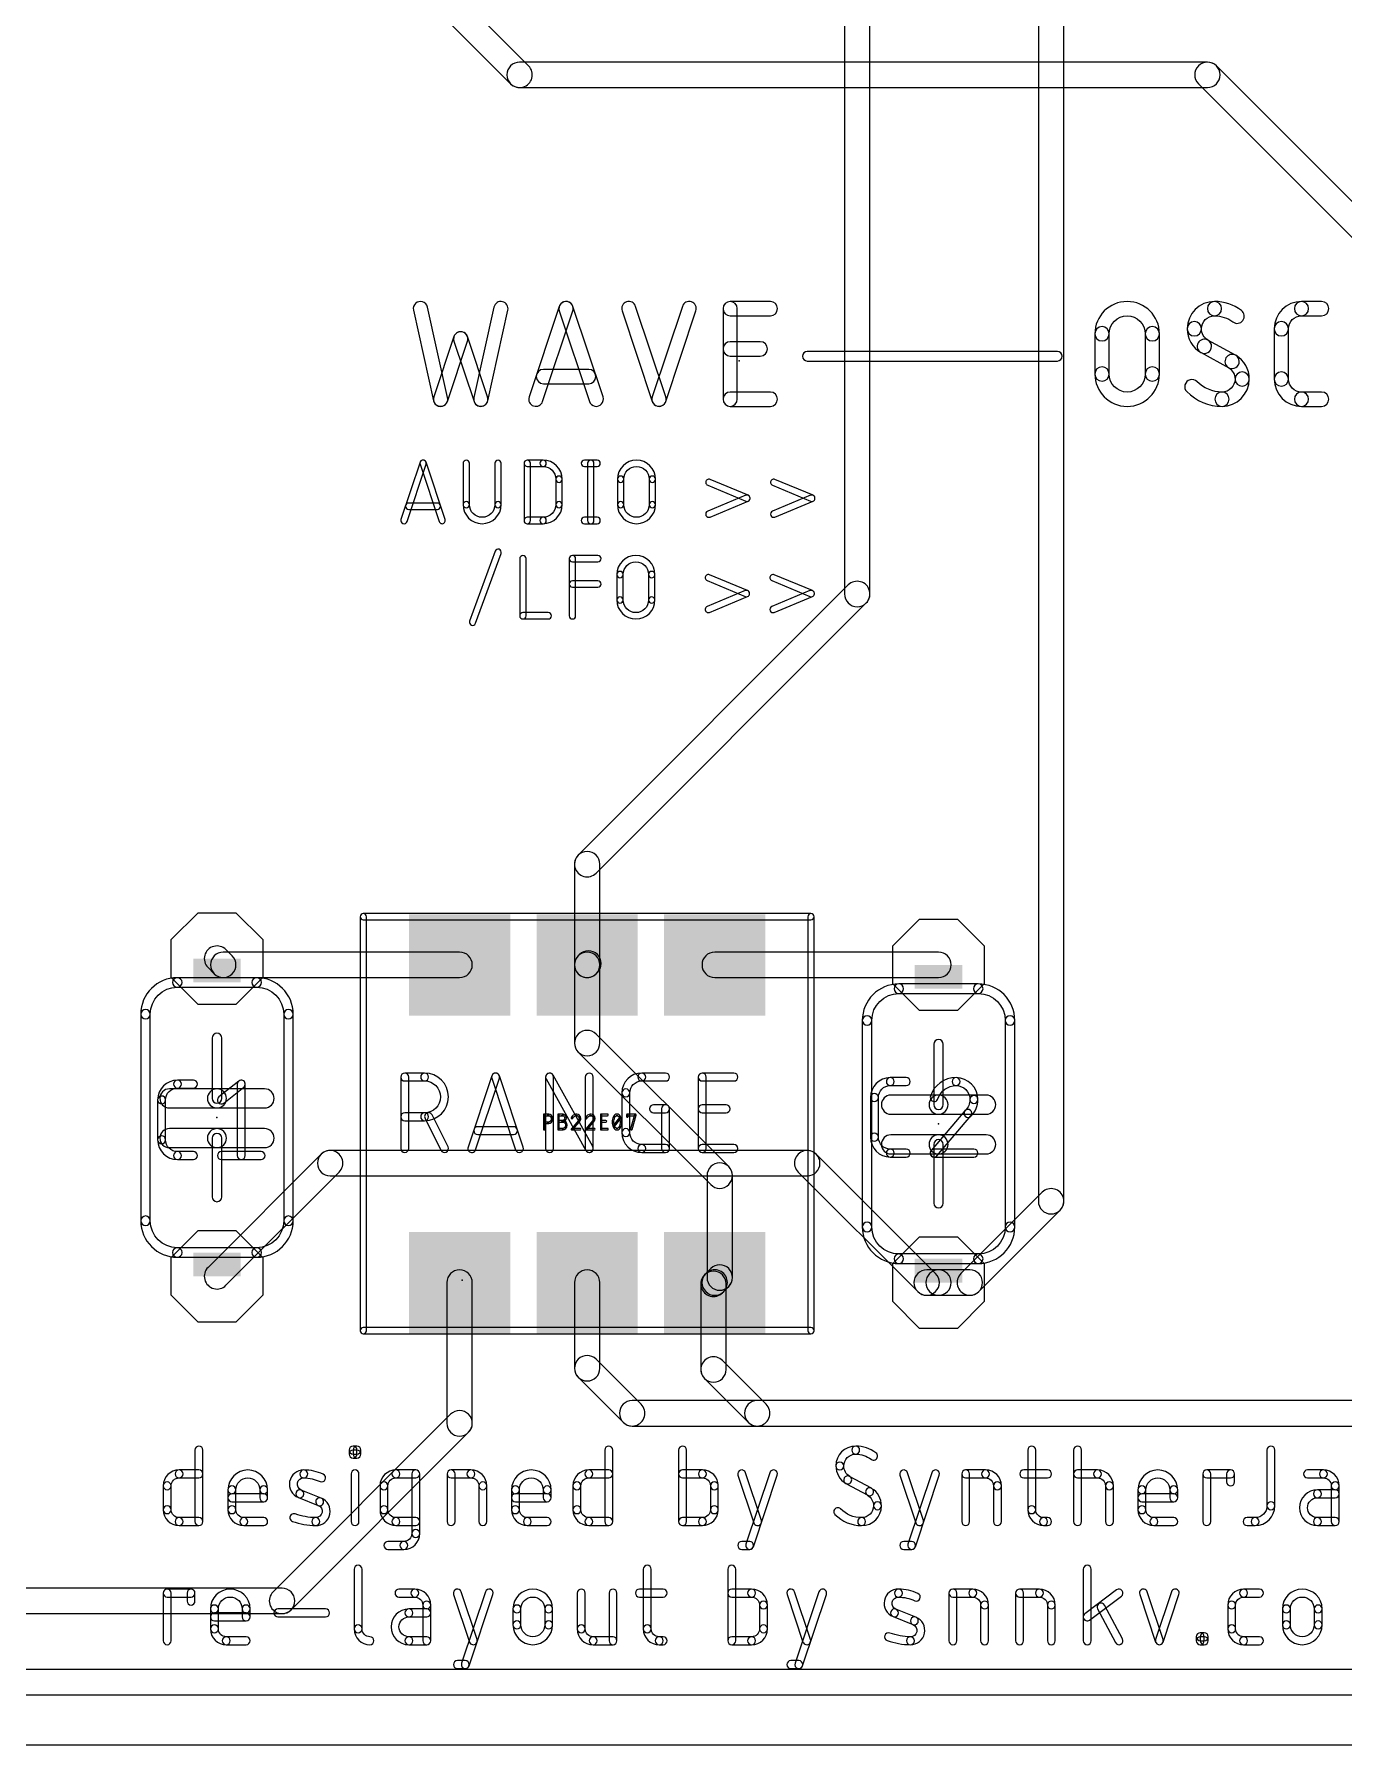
# Model space of a CAD drawing. Extents: x -1 to 105, y 0 to 76.
# Drawn here: x 64.74 to 85.68, y 0 to 27.35 of the extents above; entities that cross this region are included whole.
import ezdxf

# ---------------------------------------------------------------- set-up
doc = ezdxf.new("R2010")
doc.units = 0
for name, color, linetype in [('1', 12, 'CONTINUOUS'), ('16', 132, 'CONTINUOUS'), ('17', 110, 'CONTINUOUS'), ('20', 31, 'CONTINUOUS'), ('21', 253, 'CONTINUOUS'), ('23', 53, 'CONTINUOUS'), ('25', 253, 'CONTINUOUS'), ('51', 253, 'CONTINUOUS')]:
    doc.layers.add(name, color=color, linetype=linetype)

# ---------------------------------------------------------------- blocks, each defined once
blk = doc.blocks.new('RECT')
blk.add_solid([(-0.5, -0.5), (0.5, -0.5), (-0.5, 0.5), (0.5, 0.5)])
blk = doc.blocks.new('OCTAGONP')
blk.add_lwpolyline([(-0.5, -0.2071), (-0.5, 0.2071), (-0.2071, 0.5), (0.2071, 0.5), (0.5, 0.2071), (0.5, -0.2071), (0.2071, -0.5), (-0.2071, -0.5)], close=True)
blk = doc.blocks.new('SQUAREP')
blk.add_solid([(-0.5, -0.5), (0.5, -0.5), (-0.5, 0.5), (0.5, 0.5)])

msp = doc.modelspace()

# ---------------------------------------------------------------- linework, layer by layer
at = {"layer": '1'}
for points in [[(70.5563, 28.3563), (72.3563, 26.5563, 1), (72.6437, 26.8437), (70.8437, 28.6437, 1)], [(72.5, 26.4968), (83.5, 26.4968, 1), (83.5, 26.9032), (72.5, 26.9032, 1)], [(83.3563, 26.5563), (95.3563, 14.5563, 1), (95.6437, 14.8437), (83.6437, 26.8437, 1)], [(67.5163, 12.4263), (67.6163, 12.3263, 1), (67.9037, 12.6137), (67.8037, 12.7137, 1)], [(67.76, 12.2668), (71.54, 12.2668, 1), (71.54, 12.6732), (67.76, 12.6732, 1)], [(79.2, 12.6732), (75.62, 12.6732, 1), (75.62, 12.2668), (79.2, 12.2668, 1)], [(69.3263, 9.4437), (67.5163, 7.6337, 1), (67.8037, 7.3463), (69.6137, 9.1563, 1)], [(77.1, 9.5032), (69.47, 9.5032, 1), (69.47, 9.0968), (77.1, 9.0968, 1)], [(79.1537, 7.5337), (77.2437, 9.4437, 1), (76.9563, 9.1563), (78.8663, 7.2463, 1)], [(71.7432, 5.14), (71.7432, 7.39, 1), (71.3368, 7.39), (71.3368, 5.14, 1)], [(75.7437, 7.2263), (75.7637, 7.2463, 1), (75.4763, 7.5337), (75.4563, 7.5137, 1)], [(75.8032, 6), (75.8032, 7.37, 1), (75.3968, 7.37), (75.3968, 6, 1)], [(79.2, 7.5932), (79.01, 7.5932, 1), (79.01, 7.1868), (79.2, 7.1868, 1)], [(76.4437, 5.4437), (75.7437, 6.1437, 1), (75.4563, 5.8563), (76.1563, 5.1563, 1)], [(96.4, 5.5032), (76.3, 5.5032, 1), (76.3, 5.0968), (96.4, 5.0968, 1)], [(68.8437, 2.1563), (71.6837, 4.9963, 1), (71.3963, 5.2837), (68.5563, 2.4437, 1)], [(44.1, 2.0968), (68.7, 2.0968, 1), (68.7, 2.5032), (44.1, 2.5032, 1)]]:
    msp.add_lwpolyline(points, format="xyb", close=True, dxfattribs=at)
at = {"layer": '16'}
for points in [[(80.7968, 36.1), (80.7968, 8.69, 1), (81.2032, 8.69), (81.2032, 36.1, 1)], [(77.6968, 31.7), (77.6968, 18.4, 1), (78.1032, 18.4), (78.1032, 31.7, 1)], [(77.7563, 18.5437), (73.4363, 14.2237, 1), (73.7237, 13.9363), (78.0437, 18.2563, 1)], [(73.3768, 14.08), (73.3768, 12.47, 1), (73.7832, 12.47), (73.7832, 14.08, 1)], [(73.4563, 12.6337), (73.4363, 12.6137, 1), (73.7237, 12.3263), (73.7437, 12.3463, 1)], [(73.3768, 12.47), (73.3768, 11.22, 1), (73.7832, 11.22), (73.7832, 12.47, 1)], [(73.4363, 11.0763), (75.5563, 8.9563, 1), (75.8437, 9.2437), (73.7237, 11.3637, 1)], [(75.4968, 9.1), (75.4968, 7.47, 1), (75.9032, 7.47), (75.9032, 9.1, 1)], [(80.8563, 8.8337), (79.5563, 7.5337, 1), (79.8437, 7.2463), (81.1437, 8.5463, 1)], [(75.5563, 7.6137), (75.4763, 7.5337, 1), (75.7637, 7.2463), (75.8437, 7.3263, 1)], [(73.7832, 6.02), (73.7832, 7.39, 1), (73.3768, 7.39), (73.3768, 6.02, 1)], [(79.7, 7.5932), (79.2, 7.5932, 1), (79.2, 7.1868), (79.7, 7.1868, 1)], [(74.4437, 5.4437), (73.7237, 6.1637, 1), (73.4363, 5.8763), (74.1563, 5.1563, 1)], [(92, 5.5032), (74.3, 5.5032, 1), (74.3, 5.0968), (92, 5.0968, 1)], [(4, 0.7968), (100, 0.7968, 1), (100, 1.2032), (4, 1.2032, 1)]]:
    msp.add_lwpolyline(points, format="xyb", close=True, dxfattribs=at)
at = {"layer": '20'}
msp.add_line((2, 0), (101.55, 0), dxfattribs=at)
at = {"layer": '21'}
for points in [[(77.16, 13.29), (70, 13.29, 1), (70, 13.19), (77.16, 13.19, 1)], [(69.95, 13.24), (69.95, 6.62, 1), (70.05, 6.62), (70.05, 13.24, 1)], [(77.21, 6.62), (77.21, 13.24, 1), (77.11, 13.24), (77.11, 6.62, 1)], [(67.025, 12.1128, 1), (67.025, 12.2652, 0.4142), (66.4408, 11.681, 1), (66.5932, 11.681, -0.4142)], [(68.7268, 11.681, 1), (68.8792, 11.681, 0.4142), (68.295, 12.2652, 1), (68.295, 12.1128, -0.4142)], [(78.565, 12.0128, 1), (78.565, 12.1652, 0.4142), (77.9808, 11.581, 1), (78.1332, 11.581, -0.4142)], [(80.2668, 11.581, 1), (80.4192, 11.581, 0.4142), (79.835, 12.1652, 1), (79.835, 12.0128, -0.4142)], [(66.5932, 8.379), (66.5932, 11.681, 1), (66.4408, 11.681), (66.4408, 8.379, 1)], [(68.8792, 8.379), (68.8792, 11.681, 1), (68.7268, 11.681), (68.7268, 8.379, 1)], [(78.1332, 8.279), (78.1332, 11.581, 1), (77.9808, 11.581), (77.9808, 8.279, 1)], [(80.4192, 8.279), (80.4192, 11.581, 1), (80.2668, 11.581), (80.2668, 8.279, 1)], [(67.5838, 11.3), (67.5838, 10.3348, 1), (67.7362, 10.3348), (67.7362, 11.3, 1)], [(79.1238, 11.2), (79.1238, 10.2348, 1), (79.2762, 10.2348), (79.2762, 11.2, 1)], [(67.66, 10.4872), (66.898, 10.4872, 1), (66.898, 10.1824), (67.66, 10.1824, 1)], [(68.422, 10.4872), (67.66, 10.4872, 1), (67.66, 10.1824), (68.422, 10.1824, 1)], [(79.2, 10.3872), (78.438, 10.3872, 1), (78.438, 10.0824), (79.2, 10.0824, 1)], [(79.962, 10.3872), (79.2, 10.3872, 1), (79.2, 10.0824), (79.962, 10.0824, 1)], [(67.66, 9.8522), (66.898, 9.8522, 1), (66.898, 9.5474), (67.66, 9.5474, 1)], [(68.422, 9.8522), (67.66, 9.8522, 1), (67.66, 9.5474), (68.422, 9.5474, 1)], [(72.9054, 9.8427), (72.9054, 10.0713, 1), (72.88, 10.0713), (72.88, 9.8427, 1)], [(72.8927, 10.0586), (72.9562, 10.0586, 1), (72.9562, 10.084), (72.8927, 10.084, 1)], [(72.9562, 9.957), (72.8927, 9.957, 1), (72.8927, 9.9316), (72.9562, 9.9316, 1)], [(72.9562, 9.957, 1), (72.9562, 9.9316, 1), (72.9562, 10.084, 1), (72.9562, 10.0586, -1)], [(73.134, 9.8427), (73.134, 10.0713, 1), (73.1086, 10.0713), (73.1086, 9.8427, 1)], [(73.1213, 10.0586), (73.1848, 10.0586, 1), (73.1848, 10.084), (73.1213, 10.084, 1)], [(73.1213, 9.957), (73.1848, 9.957, 1), (73.1848, 9.9824), (73.1213, 9.9824, 1)], [(73.1848, 9.8554), (73.1213, 9.8554, 1), (73.1213, 9.83), (73.1848, 9.83, 1)], [(73.1848, 9.9824, 1), (73.1848, 9.957, 1), (73.1848, 10.084, 1), (73.1848, 10.0586, -1)], [(73.1848, 9.8554, 1), (73.1848, 9.83, 1), (73.1848, 9.9824, 1), (73.1848, 9.957, -1)], [(73.4083, 10.0586, 1), (73.4083, 10.084, 0.3252), (73.3264, 10.0244, 1), (73.3505, 10.0166, -0.3252)], [(73.4367, 9.9779), (73.3288, 9.8509, 1), (73.3481, 9.8345), (73.4561, 9.9615, 1)], [(73.3385, 9.83), (73.4655, 9.83, 1), (73.4655, 9.8554), (73.3385, 9.8554, 1)], [(73.4528, 10.0142, 1), (73.4782, 10.0142, 0.4142), (73.4083, 10.084, 1), (73.4083, 10.0586, -0.4142)], [(73.4377, 9.9789, 1), (73.4552, 9.9605, 0.2053), (73.4782, 10.0141, 1), (73.4528, 10.0142, -0.2053)], [(73.6369, 10.0586, 1), (73.6369, 10.084, 0.3252), (73.555, 10.0244, 1), (73.5791, 10.0166, -0.3252)], [(73.6653, 9.9779), (73.5574, 9.8509, 1), (73.5767, 9.8345), (73.6847, 9.9615, 1)], [(73.5671, 9.83), (73.6941, 9.83, 1), (73.6941, 9.8554), (73.5671, 9.8554, 1)], [(73.6814, 10.0142, 1), (73.7068, 10.0142, 0.4142), (73.6369, 10.084, 1), (73.6369, 10.0586, -0.4142)], [(73.6663, 9.9789, 1), (73.6838, 9.9605, 0.2053), (73.7068, 10.0141, 1), (73.6814, 10.0142, -0.2053)], [(73.8165, 9.8427), (73.8165, 10.0713, 1), (73.7911, 10.0713), (73.7911, 9.8427, 1)], [(73.8038, 10.0586), (73.9054, 10.0586, 1), (73.9054, 10.084), (73.8038, 10.084, 1)], [(73.8038, 9.957), (73.88, 9.957, 1), (73.88, 9.9824), (73.8038, 9.9824, 1)], [(73.9054, 9.8554), (73.8038, 9.8554, 1), (73.8038, 9.83), (73.9054, 9.83, 1)], [(74.0242, 10.034, 1), (74.0014, 10.0451, 0.1139), (73.9811, 9.957, 1), (74.0065, 9.957, -0.1139)], [(74.0065, 9.957, 1), (73.9811, 9.957, 0.1139), (74.0014, 9.8689, 1), (74.0242, 9.88, -0.1139)], [(74.0164, 9.8856), (74.118, 10.0126, 1), (74.0982, 10.0284), (73.9966, 9.9014, 1)], [(74.0573, 10.0586, 1), (74.0573, 10.084, 0.3205), (74.0008, 10.0437, 1), (74.0248, 10.0354, -0.3205)], [(74.0248, 9.8786, 1), (74.0008, 9.8703, 0.3205), (74.0573, 9.83, 1), (74.0573, 9.8554, -0.3205)], [(74.0897, 10.0354, 1), (74.1137, 10.0437, 0.3205), (74.0573, 10.084, 1), (74.0573, 10.0586, -0.3205)], [(74.0573, 9.8554, 1), (74.0573, 9.83, 0.3205), (74.1137, 9.8703, 1), (74.0897, 9.8786, -0.3205)], [(74.1081, 9.957, 1), (74.1335, 9.957, 0.1139), (74.1131, 10.0451, 1), (74.0903, 10.034, -0.1139)], [(74.0903, 9.88, 1), (74.1131, 9.8689, 0.1139), (74.1335, 9.957, 1), (74.1081, 9.957, -0.1139)], [(74.2351, 10.0459), (74.2351, 10.0713, 1), (74.2097, 10.0713), (74.2097, 10.0459, 1)], [(74.2224, 10.0586), (74.3494, 10.0586, 1), (74.3494, 10.084), (74.2224, 10.084, 1)], [(74.3371, 10.0747), (74.2736, 9.8461, 1), (74.2981, 9.8393), (74.3616, 10.0679, 1)], [(67.7362, 8.76), (67.7362, 9.6998, 1), (67.5838, 9.6998), (67.5838, 8.76, 1)], [(79.2, 9.7522), (78.438, 9.7522, 1), (78.438, 9.4474), (79.2, 9.4474, 1)], [(79.962, 9.7522), (79.2, 9.7522, 1), (79.2, 9.4474), (79.962, 9.4474, 1)], [(79.2762, 8.66), (79.2762, 9.5998, 1), (79.1238, 9.5998), (79.1238, 8.66, 1)], [(66.5932, 8.379, 1), (66.4408, 8.379, 0.4142), (67.025, 7.7948, 1), (67.025, 7.9472, -0.4142)], [(68.295, 7.9472, 1), (68.295, 7.7948, 0.4142), (68.8792, 8.379, 1), (68.7268, 8.379, -0.4142)], [(78.1332, 8.279, 1), (77.9808, 8.279, 0.4142), (78.565, 7.6948, 1), (78.565, 7.8472, -0.4142)], [(79.835, 7.8472, 1), (79.835, 7.6948, 0.4142), (80.4192, 8.279, 1), (80.2668, 8.279, -0.4142)], [(70, 6.57), (77.16, 6.57, 1), (77.16, 6.67), (70, 6.67, 1)]]:
    msp.add_lwpolyline(points, format="xyb", close=True, dxfattribs=at)
at = {"layer": '23'}
for p in [(76.01, 22.13), (67.66, 10.03), (79.2, 9.93), (71.58, 7.43)]:
    msp.add_point(p, dxfattribs=at)
at = {"layer": '25'}
for points in [[(70.8027, 22.9373), (71.1245, 21.4895, 1), (71.3476, 21.5391), (71.0259, 22.9869, 1)], [(71.9911, 21.4895), (72.3128, 22.9373, 1), (72.0897, 22.9869), (71.7679, 21.5391, 1)], [(72.8684, 21.4782), (73.351, 22.926, 1), (73.1341, 22.9982), (72.6515, 21.5504, 1)], [(73.1341, 22.926), (73.6167, 21.4782, 1), (73.8336, 21.5504), (73.351, 22.9982, 1)], [(74.1381, 22.926), (74.6207, 21.4782, 1), (74.8376, 21.5504), (74.355, 22.9982, 1)], [(74.8376, 21.4782), (75.3202, 22.926, 1), (75.1033, 22.9982), (74.6207, 21.5504, 1)], [(75.9813, 21.5143), (75.9813, 22.9621, 1), (75.7527, 22.9621), (75.7527, 21.5143, 1)], [(75.867, 22.8478), (76.5105, 22.8478, 1), (76.5105, 23.0764), (75.867, 23.0764, 1)], [(82.5043, 22.5599, 1), (82.7329, 22.5599, 1), (81.7, 22.5599, 1), (81.9286, 22.5599, -1)], [(83.6133, 22.8478, 1), (83.6133, 23.0764, 0.4142), (83.1772, 22.6404, 1), (83.4058, 22.6404, -0.4142)], [(83.9066, 22.75, 1), (84.0438, 22.9329, 0.1623), (83.6133, 23.0764, 1), (83.6133, 22.8478, -0.1623)], [(85.0047, 22.8478, 1), (85.0047, 23.0764, 0.4142), (84.5687, 22.6404, 1), (84.7973, 22.6404, -0.4142)], [(85.0047, 22.8478), (85.3264, 22.8478, 1), (85.3264, 23.0764), (85.0047, 23.0764, 1)], [(83.4058, 22.6404, 1), (83.1772, 22.6404, 0.2656), (83.3944, 22.2604, 1), (83.5104, 22.4573, -0.2656)], [(84.7973, 21.836), (84.7973, 22.6404, 1), (84.5687, 22.6404), (84.5687, 21.836, 1)], [(71.3445, 21.4782), (71.6662, 22.4434, 1), (71.4493, 22.5156), (71.1276, 21.5504, 1)], [(71.4493, 22.4434), (71.7711, 21.4782, 1), (71.9879, 21.5504), (71.6662, 22.5156, 1)], [(75.867, 22.2043), (76.3496, 22.2043, 1), (76.3496, 22.4329), (75.867, 22.4329, 1)], [(81.9286, 21.9165), (81.9286, 22.5599, 1), (81.7, 22.5599), (81.7, 21.9165, 1)], [(82.5043, 22.5599), (82.5043, 21.9165, 1), (82.7329, 21.9165), (82.7329, 22.5599, 1)], [(83.9495, 22.2179), (83.5071, 22.4592, 1), (83.3977, 22.2585), (83.8401, 22.0172, 1)], [(77.1, 22.125), (81.1, 22.125, 1), (81.1, 22.275), (77.1, 22.275, 1)], [(83.9414, 21.836, 1), (84.17, 21.836, 0.2656), (83.9528, 22.216, 1), (83.8368, 22.0191, -0.2656)], [(73.6045, 21.9906), (72.8806, 21.9906, 1), (72.8806, 21.762), (73.6045, 21.762, 1)], [(81.9286, 21.9165, 1), (81.7, 21.9165, 1), (82.7329, 21.9165, 1), (82.5043, 21.9165, -1)], [(83.7339, 21.6286, 1), (83.7339, 21.4, 0.4142), (84.17, 21.836, 1), (83.9414, 21.836, -0.4142)], [(84.7973, 21.836, 1), (84.5687, 21.836, 0.4142), (85.0047, 21.4, 1), (85.0047, 21.6286, -0.4142)], [(76.5105, 21.6286), (75.867, 21.6286, 1), (75.867, 21.4), (76.5105, 21.4, 1)], [(83.3325, 21.7959, 1), (83.1702, 21.6349, 0.2), (83.7339, 21.4, 1), (83.7339, 21.6286, -0.2)], [(85.3264, 21.6286), (85.0047, 21.6286, 1), (85.0047, 21.4), (85.3264, 21.4, 1)], [(70.699, 19.5587), (71.0038, 20.4731, 1), (70.9074, 20.5053), (70.6026, 19.5909, 1)], [(70.9074, 20.4731), (71.2122, 19.5587, 1), (71.3086, 19.5909), (71.0038, 20.5053, 1)], [(71.5957, 20.4892), (71.5957, 19.8288, 1), (71.6973, 19.8288), (71.6973, 20.4892, 1)], [(72.2053, 19.8288), (72.2053, 20.4892, 1), (72.1037, 20.4892), (72.1037, 19.8288, 1)], [(72.6726, 19.5748), (72.6726, 20.4892, 1), (72.571, 20.4892), (72.571, 19.5748, 1)], [(72.6218, 20.4384), (72.8758, 20.4384, 1), (72.8758, 20.54), (72.6218, 20.54, 1)], [(73.079, 20.2352, 1), (73.1806, 20.2352, 0.4142), (72.8758, 20.54, 1), (72.8758, 20.4384, -0.4142)], [(73.5362, 20.4384), (73.7394, 20.4384, 1), (73.7394, 20.54), (73.5362, 20.54, 1)], [(73.587, 20.4892), (73.587, 19.5748, 1), (73.6886, 19.5748), (73.6886, 20.4892, 1)], [(74.5725, 20.2352, 1), (74.6741, 20.2352, 1), (74.0645, 20.2352, 1), (74.1661, 20.2352, -1)], [(73.079, 20.2352), (73.079, 19.8288, 1), (73.1806, 19.8288), (73.1806, 20.2352, 1)], [(74.1661, 19.8288), (74.1661, 20.2352, 1), (74.0645, 20.2352), (74.0645, 19.8288, 1)], [(74.5725, 20.2352), (74.5725, 19.8288, 1), (74.6741, 19.8288), (74.6741, 20.2352, 1)], [(75.508, 20.1375), (76.1176, 19.8835, 1), (76.1567, 19.9773), (75.5471, 20.2313, 1)], [(76.1176, 19.9773), (75.508, 19.7233, 1), (75.5471, 19.6295), (76.1567, 19.8835, 1)], [(76.5444, 20.1375), (77.154, 19.8835, 1), (77.193, 19.9773), (76.5834, 20.2313, 1)], [(77.154, 19.9773), (76.5444, 19.7233, 1), (76.5834, 19.6295), (77.193, 19.8835, 1)], [(71.1842, 19.8542), (70.727, 19.8542, 1), (70.727, 19.7526), (71.1842, 19.7526, 1)], [(71.6973, 19.8288, 1), (71.5957, 19.8288, 1), (72.2053, 19.8288, 1), (72.1037, 19.8288, -1)], [(72.8758, 19.6256, 1), (72.8758, 19.524, 0.4142), (73.1806, 19.8288, 1), (73.079, 19.8288, -0.4142)], [(74.1661, 19.8288, 1), (74.0645, 19.8288, 1), (74.6741, 19.8288, 1), (74.5725, 19.8288, -1)], [(72.8758, 19.6256), (72.6218, 19.6256, 1), (72.6218, 19.524), (72.8758, 19.524, 1)], [(73.5362, 19.524), (73.7394, 19.524, 1), (73.7394, 19.6256), (73.5362, 19.6256, 1)], [(71.7958, 17.9318), (72.2022, 19.0494, 1), (72.1067, 19.0842), (71.7003, 17.9666, 1)], [(72.5019, 18.9652), (72.5019, 18.0508, 1), (72.6035, 18.0508), (72.6035, 18.9652, 1)], [(73.396, 18.0508), (73.396, 18.9652, 1), (73.2944, 18.9652), (73.2944, 18.0508, 1)], [(73.3452, 18.9144), (73.7516, 18.9144, 1), (73.7516, 19.016), (73.3452, 19.016, 1)], [(74.5624, 18.7112, 1), (74.664, 18.7112, 1), (74.0544, 18.7112, 1), (74.156, 18.7112, -1)], [(73.3452, 18.508), (73.7516, 18.508, 1), (73.7516, 18.6096), (73.3452, 18.6096, 1)], [(74.156, 18.3048), (74.156, 18.7112, 1), (74.0544, 18.7112), (74.0544, 18.3048, 1)], [(74.5624, 18.7112), (74.5624, 18.3048, 1), (74.664, 18.3048), (74.664, 18.7112, 1)], [(75.4979, 18.6135), (76.1075, 18.3595, 1), (76.1465, 18.4533), (75.5369, 18.7073, 1)], [(76.5342, 18.6135), (77.1438, 18.3595, 1), (77.1829, 18.4533), (76.5733, 18.7073, 1)], [(74.156, 18.3048, 1), (74.0544, 18.3048, 1), (74.664, 18.3048, 1), (74.5624, 18.3048, -1)], [(76.1075, 18.4533), (75.4979, 18.1993, 1), (75.5369, 18.1055), (76.1465, 18.3595, 1)], [(77.1438, 18.4533), (76.5342, 18.1993, 1), (76.5733, 18.1055), (77.1829, 18.3595, 1)], [(72.5527, 18), (72.9591, 18, 1), (72.9591, 18.1016), (72.5527, 18.1016, 1)], [(70.727, 9.5337), (70.727, 10.6767, 1), (70.6, 10.6767), (70.6, 9.5337, 1)], [(70.6635, 10.6132), (70.981, 10.6132, 1), (70.981, 10.7402), (70.6635, 10.7402, 1)], [(70.981, 10.1052, 1), (70.981, 9.9782, 1), (70.981, 10.7402, 1), (70.981, 10.6132, -1)], [(71.795, 9.5136), (72.176, 10.6566, 1), (72.0555, 10.6968), (71.6745, 9.5538, 1)], [(72.0555, 10.6566), (72.4365, 9.5136, 1), (72.557, 9.5538), (72.176, 10.6968, 1)], [(73.0428, 9.5337), (73.0428, 10.6767, 1), (72.9158, 10.6767), (72.9158, 9.5337, 1)], [(72.9238, 10.6459), (73.5588, 9.5029, 1), (73.6698, 9.5645), (73.0348, 10.7075, 1)], [(73.6778, 9.5337), (73.6778, 10.6767, 1), (73.5508, 10.6767), (73.5508, 9.5337, 1)], [(74.4525, 10.6132, 1), (74.4525, 10.7402, 0.4142), (74.135, 10.4227, 1), (74.262, 10.4227, -0.4142)], [(74.4525, 10.6132), (74.8335, 10.6132, 1), (74.8335, 10.7402), (74.4525, 10.7402, 1)], [(75.4838, 9.5337), (75.4838, 10.6767, 1), (75.3568, 10.6767), (75.3568, 9.5337, 1)], [(75.4203, 10.6132), (75.9283, 10.6132, 1), (75.9283, 10.7402), (75.4203, 10.7402, 1)], [(78.4285, 10.54, 1), (78.4285, 10.667, 0.4142), (78.111, 10.3495, 1), (78.238, 10.3495, -0.4142)], [(78.4285, 10.54), (78.6825, 10.54, 1), (78.6825, 10.667), (78.4285, 10.667, 1)], [(79.48, 10.54, 1), (79.48, 10.667, 0.3252), (79.0703, 10.3691, 1), (79.1911, 10.3299, -0.3252)], [(79.7022, 10.3178, 1), (79.8292, 10.3178, 0.4142), (79.48, 10.667, 1), (79.48, 10.54, -0.4142)], [(67.0285, 10.5, 1), (67.0285, 10.627, 0.4142), (66.711, 10.3095, 1), (66.838, 10.3095, -0.4142)], [(67.0285, 10.5), (67.2825, 10.5, 1), (67.2825, 10.627), (67.0285, 10.627, 1)], [(67.7704, 10.2599), (68.0879, 10.5139, 1), (68.0086, 10.6131), (67.6911, 10.3591, 1)], [(67.9847, 10.5635), (67.9847, 9.4205, 1), (68.1117, 9.4205), (68.1117, 10.5635, 1)], [(74.262, 9.7877), (74.262, 10.4227, 1), (74.135, 10.4227), (74.135, 9.7877, 1)], [(78.238, 9.7145), (78.238, 10.3495, 1), (78.111, 10.3495), (78.111, 9.7145, 1)], [(66.838, 9.6745), (66.838, 10.3095, 1), (66.711, 10.3095), (66.711, 9.6745, 1)], [(74.643, 10.1052), (74.8335, 10.1052, 1), (74.8335, 10.2322), (74.643, 10.2322, 1)], [(74.77, 10.1687), (74.77, 9.5337, 1), (74.897, 9.5337), (74.897, 10.1687, 1)], [(75.4203, 10.1052), (75.8013, 10.1052, 1), (75.8013, 10.2322), (75.4203, 10.2322, 1)], [(79.6221, 10.1366), (79.0824, 9.5016, 1), (79.1791, 9.4194), (79.7189, 10.0544, 1)], [(79.6267, 10.1415, 1), (79.7143, 10.0495, 0.2053), (79.8292, 10.3178, 1), (79.7022, 10.3177, -0.2053)], [(70.981, 10.1052), (70.6635, 10.1052, 1), (70.6635, 9.9782), (70.981, 9.9782, 1)], [(71.3553, 9.5621), (71.1013, 10.0701, 1), (70.9877, 10.0133), (71.2417, 9.5053, 1)], [(72.4015, 9.8829), (71.83, 9.8829, 1), (71.83, 9.756), (72.4015, 9.756, 1)], [(74.262, 9.7877, 1), (74.135, 9.7877, 0.4142), (74.4525, 9.4702, 1), (74.4525, 9.5972, -0.4142)], [(66.838, 9.6745, 1), (66.711, 9.6745, 0.4142), (67.0285, 9.357, 1), (67.0285, 9.484, -0.4142)], [(74.8335, 9.5972), (74.4525, 9.5972, 1), (74.4525, 9.4702), (74.8335, 9.4702, 1)], [(75.9283, 9.5972), (75.4203, 9.5972, 1), (75.4203, 9.4702), (75.9283, 9.4702, 1)], [(78.238, 9.7145, 1), (78.111, 9.7145, 0.4142), (78.4285, 9.397, 1), (78.4285, 9.524, -0.4142)], [(67.2825, 9.484), (67.0285, 9.484, 1), (67.0285, 9.357), (67.2825, 9.357, 1)], [(67.7307, 9.357), (68.3657, 9.357, 1), (68.3657, 9.484), (67.7307, 9.484, 1)], [(78.6825, 9.524), (78.4285, 9.524, 1), (78.4285, 9.397), (78.6825, 9.397, 1)], [(79.1307, 9.397), (79.7657, 9.397, 1), (79.7657, 9.524), (79.1307, 9.524, 1)], [(67.308, 4.7115), (67.308, 3.5685, 1), (67.435, 3.5685), (67.435, 4.7115, 1)], [(69.8991, 4.648), (69.8991, 4.7115, 1), (69.7721, 4.7115), (69.7721, 4.648, 1)], [(69.8356, 4.648), (69.8991, 4.648, 1), (69.8991, 4.775), (69.8356, 4.775, 1)], [(69.8991, 4.7115), (69.8356, 4.7115, 1), (69.8356, 4.5845), (69.8991, 4.5845, 1)], [(69.8356, 4.7115), (69.8356, 4.648, 1), (69.9626, 4.648), (69.9626, 4.7115, 1)], [(73.8612, 4.7115), (73.8612, 3.5685, 1), (73.9882, 3.5685), (73.9882, 4.7115, 1)], [(75.0428, 4.7115), (75.0428, 3.5685, 1), (75.1698, 3.5685), (75.1698, 4.7115, 1)], [(77.8747, 4.648, 1), (77.8747, 4.775, 0.4142), (77.5572, 4.4575, 1), (77.6842, 4.4575, -0.4142)], [(78.1223, 4.5655, 1), (78.1985, 4.667, 0.1623), (77.8747, 4.775, 1), (77.8747, 4.648, -0.1623)], [(80.6265, 4.7115), (80.6265, 3.759, 1), (80.7535, 3.759), (80.7535, 4.7115, 1)], [(81.4878, 3.5685), (81.4878, 4.7115, 1), (81.3608, 4.7115), (81.3608, 3.5685, 1)], [(84.4521, 4.7115), (84.4521, 3.8225, 1), (84.5791, 3.8225), (84.5791, 4.7115, 1)], [(67.054, 4.267, 1), (67.054, 4.394, 0.4142), (66.8, 4.14, 1), (66.927, 4.14, -0.4142)], [(67.054, 4.267), (67.3715, 4.267, 1), (67.3715, 4.394), (67.054, 4.394, 1)], [(68.3433, 4.0765, 1), (68.4703, 4.0765, 1), (67.8353, 4.0765, 1), (67.9623, 4.0765, -1)], [(69.0473, 4.267, 1), (69.0491, 4.394, 0.8318), (68.9611, 3.954, 1), (69.0083, 4.072, -0.8318)], [(69.3079, 4.2091, 1), (69.36, 4.3249, 0.1025), (69.0491, 4.394, 1), (69.0473, 4.267, -0.1025)], [(69.9308, 3.5685), (69.9308, 4.3305, 1), (69.8038, 4.3305), (69.8038, 3.5685, 1)], [(70.5211, 4.267, 1), (70.5211, 4.394, 0.4142), (70.2671, 4.14, 1), (70.3941, 4.14, -0.4142)], [(70.5211, 4.267), (70.8386, 4.267, 1), (70.8386, 4.394), (70.5211, 4.394, 1)], [(70.7751, 4.3305), (70.7751, 3.378, 1), (70.9021, 3.378), (70.9021, 4.3305, 1)], [(71.4675, 3.5685), (71.4675, 4.3305, 1), (71.3405, 4.3305), (71.3405, 3.5685, 1)], [(71.404, 4.267), (71.7215, 4.267, 1), (71.7215, 4.394), (71.404, 4.394, 1)], [(71.8485, 4.14, 1), (71.9755, 4.14, 0.4142), (71.7215, 4.394, 1), (71.7215, 4.267, -0.4142)], [(72.8772, 4.0765, 1), (73.0042, 4.0765, 1), (72.3692, 4.0765, 1), (72.4962, 4.0765, -1)], [(73.6072, 4.267, 1), (73.6072, 4.394, 0.4142), (73.3532, 4.14, 1), (73.4802, 4.14, -0.4142)], [(73.6072, 4.267), (73.9247, 4.267, 1), (73.9247, 4.394), (73.6072, 4.394, 1)], [(75.4238, 4.394), (75.1063, 4.394, 1), (75.1063, 4.267), (75.4238, 4.267, 1)], [(75.5508, 4.14, 1), (75.6778, 4.14, 0.4142), (75.4238, 4.394, 1), (75.4238, 4.267, -0.4142)], [(75.992, 4.3104), (76.246, 3.5484, 1), (76.3665, 3.5886), (76.1125, 4.3506, 1)], [(76.2395, 3.1674), (76.6205, 4.3104, 1), (76.5, 4.3506), (76.119, 3.2076, 1)], [(77.6842, 4.4575, 1), (77.5572, 4.4575, 0.2656), (77.7154, 4.1805, 1), (77.7799, 4.29, -0.2656)], [(78.5828, 4.3104), (78.8368, 3.5484, 1), (78.9573, 3.5886), (78.7033, 4.3506, 1)], [(78.8303, 3.1674), (79.2113, 4.3104, 1), (79.0908, 4.3506), (78.7098, 3.2076, 1)], [(79.6971, 3.5685), (79.6971, 4.3305, 1), (79.5701, 4.3305), (79.5701, 3.5685, 1)], [(79.6336, 4.267), (79.9511, 4.267, 1), (79.9511, 4.394), (79.6336, 4.394, 1)], [(80.0781, 4.14, 1), (80.2051, 4.14, 0.4142), (79.9511, 4.394, 1), (79.9511, 4.267, -0.4142)], [(80.563, 4.267), (80.944, 4.267, 1), (80.944, 4.394), (80.563, 4.394, 1)], [(81.4243, 4.267), (81.7418, 4.267, 1), (81.7418, 4.394), (81.4243, 4.394, 1)], [(81.8688, 4.14, 1), (81.9958, 4.14, 0.4142), (81.7418, 4.394, 1), (81.7418, 4.267, -0.4142)], [(82.8975, 4.0765, 1), (83.0245, 4.0765, 1), (82.3895, 4.0765, 1), (82.5165, 4.0765, -1)], [(83.5527, 3.5685), (83.5527, 4.3305, 1), (83.4257, 4.3305), (83.4257, 3.5685, 1)], [(83.4892, 4.267), (83.8702, 4.267, 1), (83.8702, 4.394), (83.4892, 4.394, 1)], [(83.8067, 4.3305), (83.8067, 4.2035, 1), (83.9337, 4.2035), (83.9337, 4.3305, 1)], [(85.3547, 4.394), (85.1007, 4.394, 1), (85.1007, 4.267), (85.3547, 4.267, 1)], [(85.4817, 4.14, 1), (85.6087, 4.14, 0.4142), (85.3547, 4.394, 1), (85.3547, 4.267, -0.4142)], [(66.927, 3.759), (66.927, 4.14, 1), (66.8, 4.14), (66.8, 3.759, 1)], [(67.9623, 3.759), (67.9623, 4.0765, 1), (67.8353, 4.0765), (67.8353, 3.759, 1)], [(68.3433, 4.0765), (68.3433, 3.9495, 1), (68.4703, 3.9495), (68.4703, 4.0765, 1)], [(70.3941, 3.759), (70.3941, 4.14, 1), (70.2671, 4.14), (70.2671, 3.759, 1)], [(71.8485, 4.14), (71.8485, 3.5685, 1), (71.9755, 3.5685), (71.9755, 4.14, 1)], [(72.4962, 3.759), (72.4962, 4.0765, 1), (72.3692, 4.0765), (72.3692, 3.759, 1)], [(72.8772, 4.0765), (72.8772, 3.9495, 1), (73.0042, 3.9495), (73.0042, 4.0765, 1)], [(73.4802, 3.759), (73.4802, 4.14, 1), (73.3532, 4.14), (73.3532, 3.759, 1)], [(75.6778, 3.759), (75.6778, 4.14, 1), (75.5508, 4.14), (75.5508, 3.759, 1)], [(78.1273, 4.1005), (77.7781, 4.291, 1), (77.7173, 4.1795), (78.0665, 3.989, 1)], [(78.1604, 3.8225, 1), (78.2874, 3.8225, 0.2656), (78.1292, 4.0995, 1), (78.0647, 3.99, -0.2656)], [(80.0781, 4.14), (80.0781, 3.5685, 1), (80.2051, 3.5685), (80.2051, 4.14, 1)], [(81.8688, 4.14), (81.8688, 3.5685, 1), (81.9958, 3.5685), (81.9958, 4.14, 1)], [(82.5165, 3.759), (82.5165, 4.0765, 1), (82.3895, 4.0765), (82.3895, 3.759, 1)], [(82.8975, 4.0765), (82.8975, 3.9495, 1), (83.0245, 3.9495), (83.0245, 4.0765, 1)], [(85.6087, 3.5685), (85.6087, 4.14, 1), (85.4817, 4.14), (85.4817, 3.5685, 1)], [(68.4068, 4.013), (67.8988, 4.013, 1), (67.8988, 3.886), (68.4068, 3.886, 1)], [(69.3258, 3.945), (69.0083, 4.072, 1), (68.9611, 3.954), (69.2786, 3.827, 1)], [(69.2396, 3.632, 1), (69.2378, 3.505, 0.8318), (69.3258, 3.945, 1), (69.2786, 3.827, -0.8318)], [(72.9407, 4.013), (72.4327, 4.013, 1), (72.4327, 3.886), (72.9407, 3.886, 1)], [(77.9699, 3.632, 1), (77.9699, 3.505, 0.4142), (78.2874, 3.8225, 1), (78.1604, 3.8225, -0.4142)], [(82.961, 4.013), (82.453, 4.013, 1), (82.453, 3.886), (82.961, 3.886, 1)], [(84.2616, 3.632, 1), (84.2616, 3.505, 0.4142), (84.5791, 3.8225, 1), (84.4521, 3.8225, -0.4142)], [(85.2594, 3.9495, 1), (85.2594, 4.0765, 1), (85.2594, 3.505, 1), (85.2594, 3.632, -1)], [(85.5452, 4.0765), (85.2594, 4.0765, 1), (85.2594, 3.9495), (85.5452, 3.9495, 1)], [(66.927, 3.759, 1), (66.8, 3.759, 0.4142), (67.054, 3.505, 1), (67.054, 3.632, -0.4142)], [(67.3715, 3.632), (67.054, 3.632, 1), (67.054, 3.505), (67.3715, 3.505, 1)], [(67.9623, 3.759, 1), (67.8353, 3.759, 0.4142), (68.0893, 3.505, 1), (68.0893, 3.632, -0.4142)], [(68.4068, 3.632), (68.0893, 3.632, 1), (68.0893, 3.505), (68.4068, 3.505, 1)], [(68.9109, 3.6917, 1), (68.8679, 3.5723, 0.083), (69.2378, 3.505, 1), (69.2396, 3.632, -0.083)], [(70.3941, 3.759, 1), (70.2671, 3.759, 0.4142), (70.5211, 3.505, 1), (70.5211, 3.632, -0.4142)], [(70.8386, 3.632), (70.5211, 3.632, 1), (70.5211, 3.505), (70.8386, 3.505, 1)], [(72.4962, 3.759, 1), (72.3692, 3.759, 0.4142), (72.6232, 3.505, 1), (72.6232, 3.632, -0.4142)], [(72.9407, 3.632), (72.6232, 3.632, 1), (72.6232, 3.505), (72.9407, 3.505, 1)], [(73.4802, 3.759, 1), (73.3532, 3.759, 0.4142), (73.6072, 3.505, 1), (73.6072, 3.632, -0.4142)], [(73.9247, 3.632), (73.6072, 3.632, 1), (73.6072, 3.505), (73.9247, 3.505, 1)], [(75.1063, 3.505), (75.4238, 3.505, 1), (75.4238, 3.632), (75.1063, 3.632, 1)], [(75.4238, 3.632, 1), (75.4238, 3.505, 0.4142), (75.6778, 3.759, 1), (75.5508, 3.759, -0.4142)], [(77.634, 3.772, 1), (77.5438, 3.6825, 0.2), (77.9699, 3.505, 1), (77.9699, 3.632, -0.2)], [(80.7535, 3.759, 1), (80.6265, 3.759, 0.4142), (80.8805, 3.505, 1), (80.8805, 3.632, -0.4142)], [(80.8805, 3.505), (80.944, 3.505, 1), (80.944, 3.632), (80.8805, 3.632, 1)], [(82.5165, 3.759, 1), (82.3895, 3.759, 0.4142), (82.6435, 3.505, 1), (82.6435, 3.632, -0.4142)], [(82.961, 3.632), (82.6435, 3.632, 1), (82.6435, 3.505), (82.961, 3.505, 1)], [(84.2616, 3.632), (84.1346, 3.632, 1), (84.1346, 3.505), (84.2616, 3.505, 1)], [(85.2594, 3.505), (85.5452, 3.505, 1), (85.5452, 3.632), (85.2594, 3.632, 1)], [(70.6481, 3.251, 1), (70.6481, 3.124, 0.4142), (70.9021, 3.378, 1), (70.7751, 3.378, -0.4142)], [(70.6481, 3.251), (70.3941, 3.251, 1), (70.3941, 3.124), (70.6481, 3.124, 1)], [(76.0522, 3.124), (76.1792, 3.124, 1), (76.1792, 3.251), (76.0522, 3.251, 1)], [(78.643, 3.124), (78.77, 3.124, 1), (78.77, 3.251), (78.643, 3.251, 1)], [(69.8526, 2.8065), (69.8526, 1.854, 1), (69.9796, 1.854), (69.9796, 2.8065, 1)], [(74.4783, 2.8065), (74.4783, 1.854, 1), (74.6053, 1.854), (74.6053, 2.8065, 1)], [(75.8288, 2.8065), (75.8288, 1.6635, 1), (75.9558, 1.6635), (75.9558, 2.8065, 1)], [(81.6414, 1.6635), (81.6414, 2.8065, 1), (81.5144, 2.8065), (81.5144, 1.6635, 1)], [(66.927, 1.6635), (66.927, 2.4255, 1), (66.8, 2.4255), (66.8, 1.6635, 1)], [(66.8635, 2.362), (67.2445, 2.362, 1), (67.2445, 2.489), (66.8635, 2.489, 1)], [(67.181, 2.4255), (67.181, 2.2985, 1), (67.308, 2.2985), (67.308, 2.4255, 1)], [(68.0625, 2.1715, 1), (68.1895, 2.1715, 1), (67.5545, 2.1715, 1), (67.6815, 2.1715, -1)], [(70.8245, 2.489), (70.5705, 2.489, 1), (70.5705, 2.362), (70.8245, 2.362, 1)], [(70.9515, 2.235, 1), (71.0785, 2.235, 0.4142), (70.8245, 2.489, 1), (70.8245, 2.362, -0.4142)], [(71.444, 2.4054), (71.698, 1.6434, 1), (71.8185, 1.6836), (71.5645, 2.4456, 1)], [(71.6915, 1.2624), (72.0725, 2.4054, 1), (71.952, 2.4456), (71.571, 1.3026, 1)], [(72.9012, 2.1715, 1), (73.0282, 2.1715, 1), (72.3932, 2.1715, 1), (72.5202, 2.1715, -1)], [(73.4219, 2.4255), (73.4219, 1.854, 1), (73.5489, 1.854), (73.5489, 2.4255, 1)], [(74.0569, 1.6635), (74.0569, 2.4255, 1), (73.9299, 2.4255), (73.9299, 1.6635, 1)], [(74.4148, 2.362), (74.7958, 2.362, 1), (74.7958, 2.489), (74.4148, 2.489, 1)], [(76.2098, 2.489), (75.8923, 2.489, 1), (75.8923, 2.362), (76.2098, 2.362, 1)], [(76.3368, 2.235, 1), (76.4638, 2.235, 0.4142), (76.2098, 2.489, 1), (76.2098, 2.362, -0.4142)], [(76.778, 2.4054), (77.032, 1.6434, 1), (77.1525, 1.6836), (76.8985, 2.4456, 1)], [(77.0255, 1.2624), (77.4065, 2.4054, 1), (77.286, 2.4456), (76.905, 1.3026, 1)], [(78.5582, 2.362, 1), (78.56, 2.489, 0.8318), (78.472, 2.049, 1), (78.5191, 2.167, -0.8318)], [(78.8187, 2.3041, 1), (78.8709, 2.4199, 0.1025), (78.56, 2.489, 1), (78.5582, 2.362, -0.1025)], [(79.4925, 1.6635), (79.4925, 2.4255, 1), (79.3655, 2.4255), (79.3655, 1.6635, 1)], [(79.429, 2.362), (79.7465, 2.362, 1), (79.7465, 2.489), (79.429, 2.489, 1)], [(79.8735, 2.235, 1), (80.0005, 2.235, 0.4142), (79.7465, 2.489, 1), (79.7465, 2.362, -0.4142)], [(80.5593, 1.6635), (80.5593, 2.4255, 1), (80.4323, 2.4255), (80.4323, 1.6635, 1)], [(80.4958, 2.362), (80.8133, 2.362, 1), (80.8133, 2.489), (80.4958, 2.489, 1)], [(80.9403, 2.235, 1), (81.0673, 2.235, 0.4142), (80.8133, 2.489, 1), (80.8133, 2.362, -0.4142)], [(82.0478, 2.4763), (81.5398, 2.0953, 1), (81.616, 1.9937), (82.124, 2.3747, 1)], [(82.4168, 2.4054), (82.6708, 1.6434, 1), (82.7913, 1.6836), (82.5373, 2.4456, 1)], [(82.7913, 1.6434), (83.0453, 2.4054, 1), (82.9248, 2.4456), (82.6708, 1.6836, 1)], [(84.0787, 2.362, 1), (84.0787, 2.489, 0.4142), (83.8247, 2.235, 1), (83.9517, 2.235, -0.4142)], [(84.0787, 2.362), (84.3327, 2.362, 1), (84.3327, 2.489), (84.0787, 2.489, 1)], [(85.2075, 2.1715, 1), (85.3345, 2.1715, 1), (84.6995, 2.1715, 1), (84.8265, 2.1715, -1)], [(67.6815, 1.854), (67.6815, 2.1715, 1), (67.5545, 2.1715), (67.5545, 1.854, 1)], [(68.0625, 2.1715), (68.0625, 2.0445, 1), (68.1895, 2.0445), (68.1895, 2.1715, 1)], [(71.0785, 1.6635), (71.0785, 2.235, 1), (70.9515, 2.235), (70.9515, 1.6635, 1)], [(72.5202, 1.9175), (72.5202, 2.1715, 1), (72.3932, 2.1715), (72.3932, 1.9175, 1)], [(72.9012, 2.1715), (72.9012, 1.9175, 1), (73.0282, 1.9175), (73.0282, 2.1715, 1)], [(76.4638, 1.854), (76.4638, 2.235, 1), (76.3368, 2.235), (76.3368, 1.854, 1)], [(79.8735, 2.235), (79.8735, 1.6635, 1), (80.0005, 1.6635), (80.0005, 2.235, 1)], [(80.9403, 2.235), (80.9403, 1.6635, 1), (81.0673, 1.6635), (81.0673, 2.235, 1)], [(82.142, 1.6932), (81.8562, 2.233, 1), (81.744, 2.1735), (82.0297, 1.6338, 1)], [(83.9517, 1.854), (83.9517, 2.235, 1), (83.8247, 2.235), (83.8247, 1.854, 1)], [(84.8265, 1.9175), (84.8265, 2.1715, 1), (84.6995, 2.1715), (84.6995, 1.9175, 1)], [(85.2075, 2.1715), (85.2075, 1.9175, 1), (85.3345, 1.9175), (85.3345, 2.1715, 1)], [(68.126, 2.108), (67.618, 2.108, 1), (67.618, 1.981), (68.126, 1.981, 1)], [(67.6815, 1.854, 1), (67.5545, 1.854, 0.4142), (67.8085, 1.6, 1), (67.8085, 1.727, -0.4142)], [(68.634, 2.0445), (69.396, 2.0445, 1), (69.396, 2.1715), (68.634, 2.1715, 1)], [(69.9796, 1.854, 1), (69.8526, 1.854, 0.4142), (70.1066, 1.6, 1), (70.1066, 1.727, -0.4142)], [(70.7292, 2.0445, 1), (70.7292, 2.1715, 1), (70.7292, 1.6, 1), (70.7292, 1.727, -1)], [(71.015, 2.1715), (70.7292, 2.1715, 1), (70.7292, 2.0445), (71.015, 2.0445, 1)], [(72.5202, 1.9175, 1), (72.3932, 1.9175, 1), (73.0282, 1.9175, 1), (72.9012, 1.9175, -1)], [(73.5489, 1.854, 1), (73.4219, 1.854, 0.4142), (73.6759, 1.6, 1), (73.6759, 1.727, -0.4142)], [(74.6053, 1.854, 1), (74.4783, 1.854, 0.4142), (74.7323, 1.6, 1), (74.7323, 1.727, -0.4142)], [(76.2098, 1.727, 1), (76.2098, 1.6, 0.4142), (76.4638, 1.854, 1), (76.3368, 1.854, -0.4142)], [(78.8366, 2.04), (78.5191, 2.167, 1), (78.472, 2.049), (78.7895, 1.922, 1)], [(78.7505, 1.727, 1), (78.7487, 1.6, 0.8318), (78.8366, 2.04, 1), (78.7895, 1.922, -0.8318)], [(83.9517, 1.854, 1), (83.8247, 1.854, 0.4142), (84.0787, 1.6, 1), (84.0787, 1.727, -0.4142)], [(84.8265, 1.9175, 1), (84.6995, 1.9175, 1), (85.3345, 1.9175, 1), (85.2075, 1.9175, -1)], [(68.126, 1.727), (67.8085, 1.727, 1), (67.8085, 1.6), (68.126, 1.6, 1)], [(70.7292, 1.6), (71.015, 1.6, 1), (71.015, 1.727), (70.7292, 1.727, 1)], [(73.6759, 1.6), (73.9934, 1.6, 1), (73.9934, 1.727), (73.6759, 1.727, 1)], [(74.7323, 1.6), (74.7958, 1.6, 1), (74.7958, 1.727), (74.7323, 1.727, 1)], [(75.8923, 1.6), (76.2098, 1.6, 1), (76.2098, 1.727), (75.8923, 1.727, 1)], [(78.4218, 1.7867, 1), (78.3788, 1.6673, 0.083), (78.7487, 1.6, 1), (78.7505, 1.727, -0.083)], [(83.4486, 1.6635), (83.4486, 1.727, 1), (83.3216, 1.727), (83.3216, 1.6635, 1)], [(83.3851, 1.6635), (83.4486, 1.6635, 1), (83.4486, 1.7905), (83.3851, 1.7905, 1)], [(83.4486, 1.727), (83.3851, 1.727, 1), (83.3851, 1.6), (83.4486, 1.6, 1)], [(83.3851, 1.727), (83.3851, 1.6635, 1), (83.5121, 1.6635), (83.5121, 1.727, 1)], [(84.3327, 1.727), (84.0787, 1.727, 1), (84.0787, 1.6), (84.3327, 1.6, 1)], [(71.5042, 1.219), (71.6312, 1.219, 1), (71.6312, 1.346), (71.5042, 1.346, 1)], [(76.8382, 1.219), (76.9652, 1.219, 1), (76.9652, 1.346), (76.8382, 1.346, 1)]]:
    msp.add_lwpolyline(points, format="xyb", close=True, dxfattribs=at)
at = {"layer": '51'}
for points in [[(67.025, 12.1128), (68.295, 12.1128, 1), (68.295, 12.2652), (67.025, 12.2652, 1)], [(78.565, 12.0128), (79.835, 12.0128, 1), (79.835, 12.1652), (78.565, 12.1652, 1)], [(67.025, 7.7948), (68.295, 7.7948, 1), (68.295, 7.9472), (67.025, 7.9472, 1)], [(78.565, 7.6948), (79.835, 7.6948, 1), (79.835, 7.8472), (78.565, 7.8472, 1)]]:
    msp.add_lwpolyline(points, format="xyb", close=True, dxfattribs=at)

# ---------------------------------------------------------------- block references
at = {"layer": '17'}
for name, p, xscale, yscale, rotation in [('OCTAGONP', (67.66, 12.57), 1.463, 1.463, 270), ('OCTAGONP', (67.66, 12.57), 1.463, 1.463, 270), ('SQUAREP', (71.54, 12.47), 1.62, 1.62, 90), ('SQUAREP', (71.54, 12.47), 1.62, 1.62, 90), ('SQUAREP', (73.58, 12.47), 1.62, 1.62, 90), ('SQUAREP', (73.58, 12.47), 1.62, 1.62, 90), ('SQUAREP', (75.62, 12.47), 1.62, 1.62, 90), ('SQUAREP', (75.62, 12.47), 1.62, 1.62, 90), ('OCTAGONP', (79.2, 12.47), 1.463, 1.463, 270), ('OCTAGONP', (79.2, 12.47), 1.463, 1.463, 270), ('OCTAGONP', (67.66, 7.49), 1.463, 1.463, 270), ('OCTAGONP', (67.66, 7.49), 1.463, 1.463, 270), ('SQUAREP', (71.54, 7.39), 1.62, 1.62, 90), ('SQUAREP', (71.54, 7.39), 1.62, 1.62, 90), ('SQUAREP', (73.58, 7.39), 1.62, 1.62, 90), ('SQUAREP', (73.58, 7.39), 1.62, 1.62, 90), ('SQUAREP', (75.62, 7.39), 1.62, 1.62, 90), ('SQUAREP', (75.62, 7.39), 1.62, 1.62, 90), ('OCTAGONP', (79.2, 7.39), 1.463, 1.463, 270), ('OCTAGONP', (79.2, 7.39), 1.463, 1.463, 270)]:
    msp.add_blockref(name, p, dxfattribs=dict(at, xscale=xscale, yscale=yscale, rotation=rotation))
at = {"layer": '51', "xscale": 0.381, "yscale": 0.762, "rotation": 270}
for p in [(67.66, 12.3795), (79.2, 12.2795), (67.66, 7.6805), (79.2, 7.5805)]:
    msp.add_blockref('RECT', p, dxfattribs=at)

doc.saveas('drawing.dxf')
